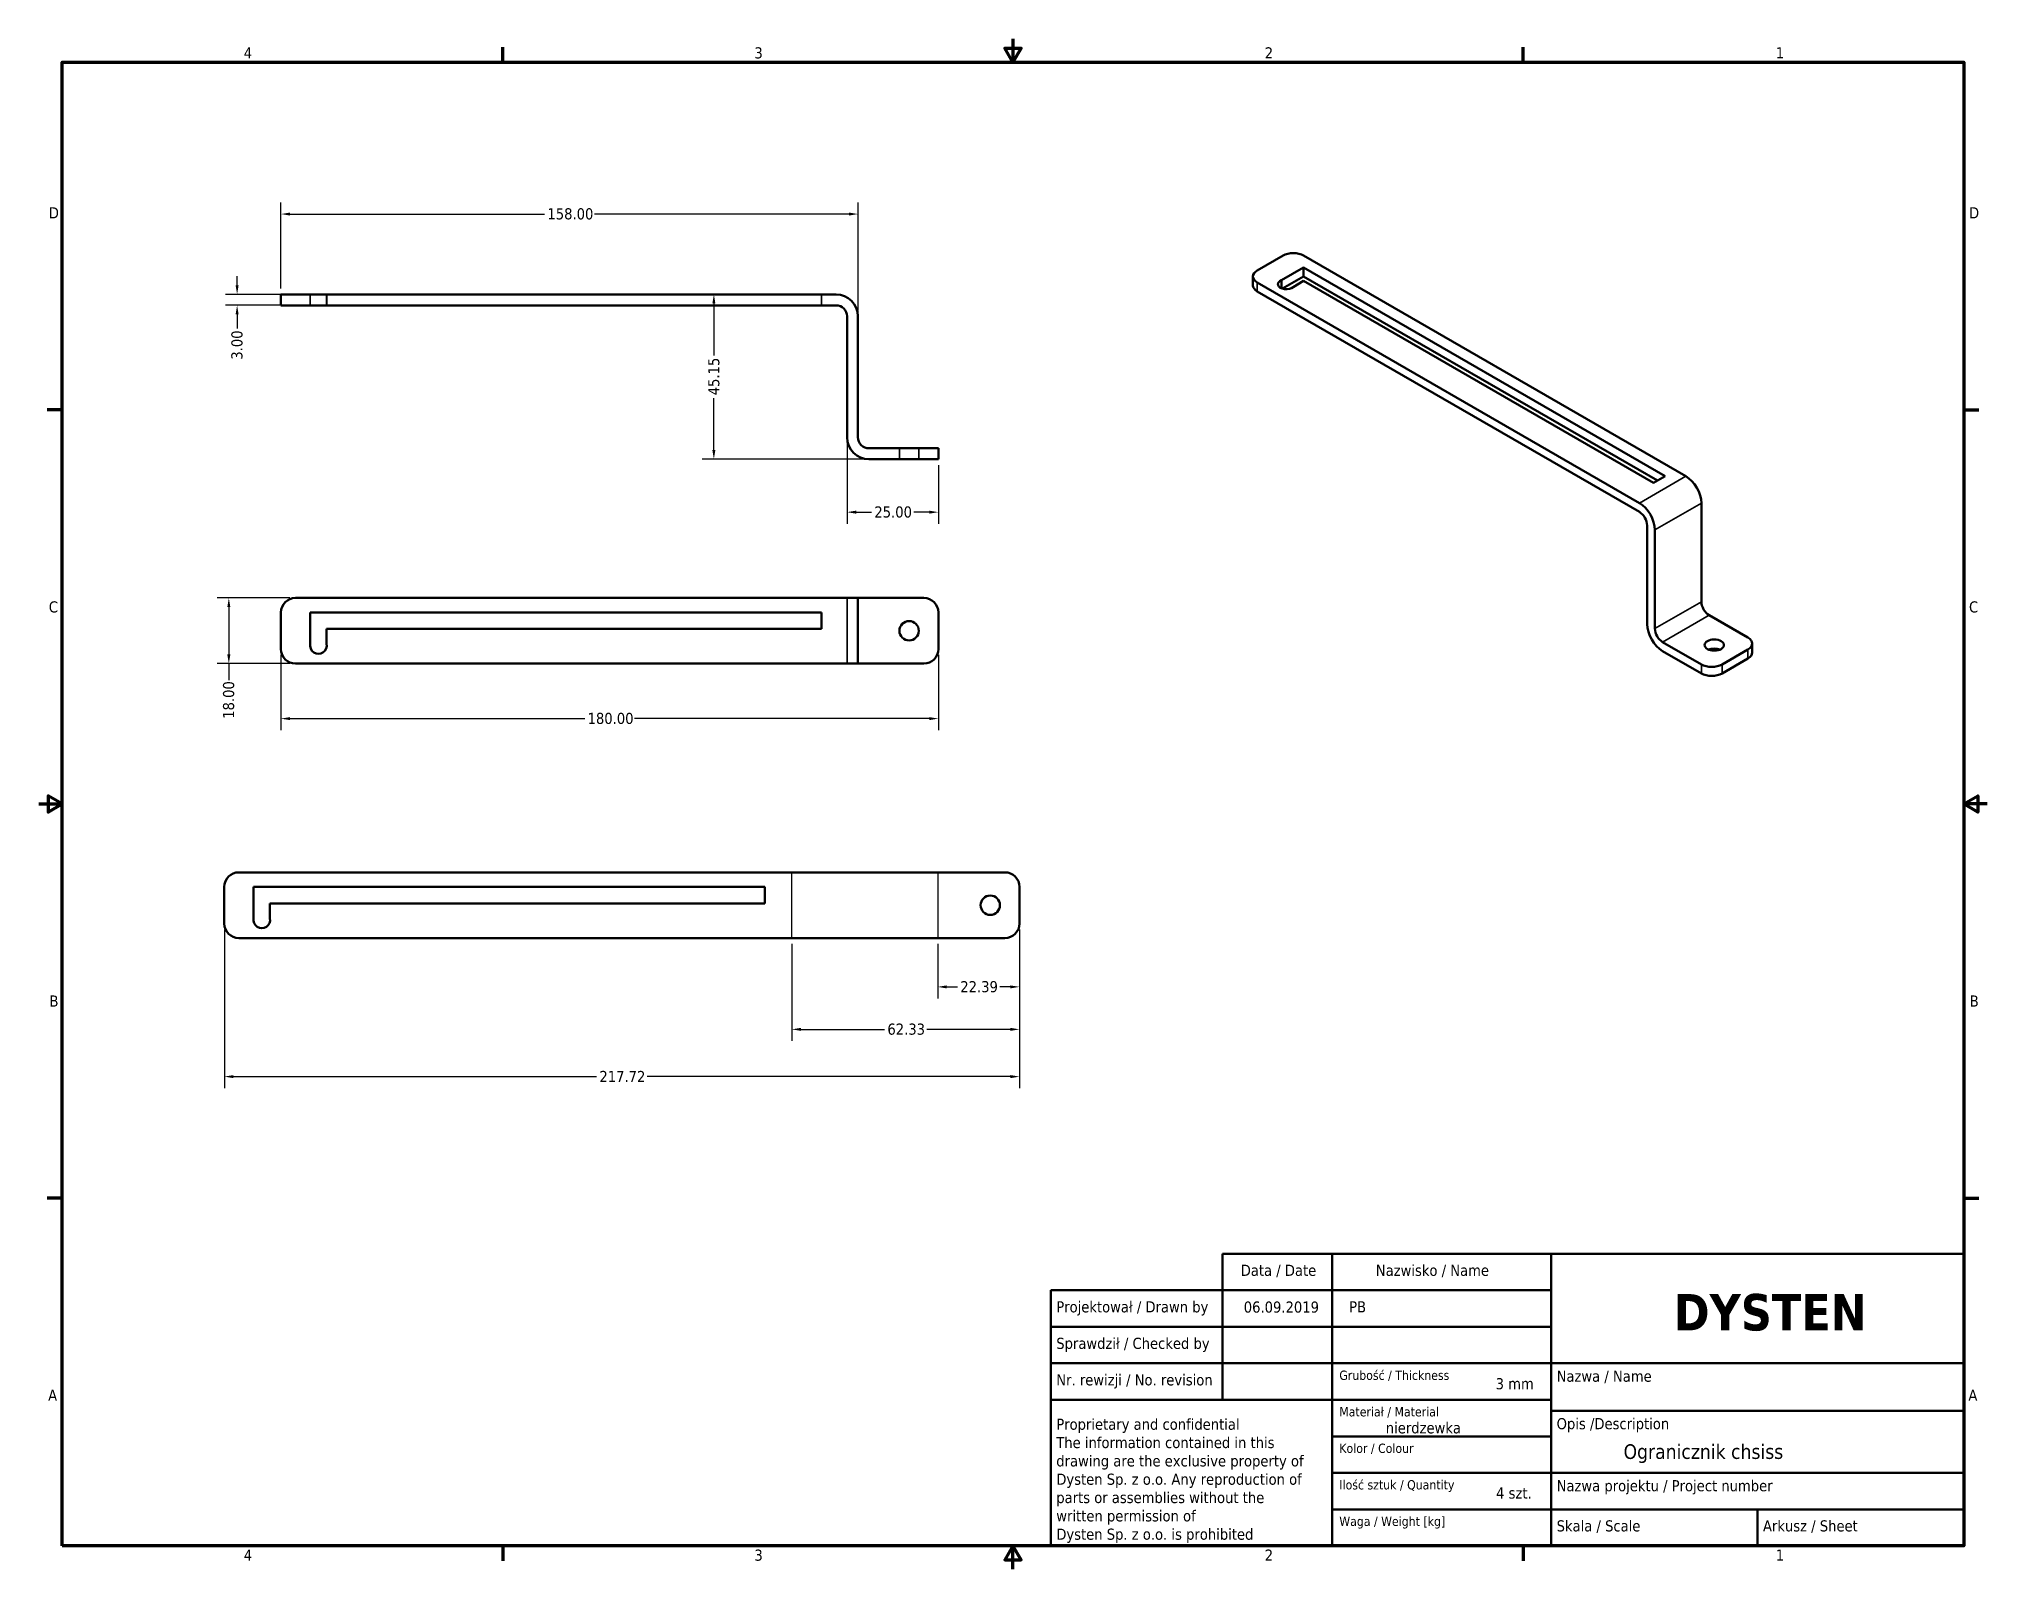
# Model space of a CAD drawing. Header units: millimetres. Extents: x 13 to 546, y 6 to 425.
import ezdxf
from ezdxf.enums import TextEntityAlignment as Align

# ---------------------------------------------------------------- set-up
doc = ezdxf.new("R2010")
doc.units = ezdxf.units.MM
for name, color, linetype, lineweight in [('Linia środkowa zgięcia (ANSI)', 7, 'Continuous', 25), ('Obramowanie (ANSI)', 7, 'Continuous', 70), ('Tytuł (ANSI)', 7, 'Continuous', 50), ('Ukryty (ANSI)', 7, 'Continuous', 35), ('Widoczne (ANSI)', 7, 'Continuous', 50), ('Widoczne wąskie (ANSI)', 7, 'Continuous', 35), ('Wymiar (ANSI)', 7, 'Continuous', 25)]:
    doc.layers.add(name, color=color, linetype=linetype, lineweight=lineweight)
doc.styles.add('Styl tekstu42', font='tahoma.ttf')
doc.styles.add('Tekst notatki (ANSI)', font='tahoma.ttf')
doc.dimstyles.new('Domyślne - mm (ANSI)', dxfattribs={"dimtxt": 3.048, "dimasz": 2.5, "dimexe": 3.175, "dimexo": 1.6002, "dimgap": 0.8, "dimtad": 0, "dimtoh": 1, "dimrnd": 1e-08, "dimzin": 4, "dimdsep": 46, "dimtxsty": 'Tekst notatki (ANSI)', "dimcen": 0.09, "dimdle": 10, "dimclrd": 256, "dimclre": 256, "dimclrt": 256, "dimadec": 1, "dimazin": 1, "dimtfac": 1, "dimtofl": 0, "dimtmove": 0, "dimatfit": 3, "dimfxl": 1, "dimtolj": 1, "dimtzin": 4, "dimlwd": -1, "dimlwe": -1, "dimarcsym": 0})

# ---------------------------------------------------------------- blocks, each defined once
blk = doc.blocks.new('Ramki Default Border')
at = {"layer": 'Obramowanie (ANSI)'}
for p, q in [((139.7, 419.1), (139.7, 423.16)), ((419.1, 419.1), (419.1, 423.16)), ((19.05, 323.85), (14.99, 323.85)), ((539.75, 323.85), (543.81, 323.85)), ((19.05, 107.95), (14.99, 107.95)), ((539.75, 107.95), (543.81, 107.95)), ((139.7, 12.7), (139.7, 8.64)), ((419.1, 12.7), (419.1, 8.64))]:
    blk.add_line(p, q, dxfattribs=at)
at = {"layer": 'Obramowanie (ANSI)', "flags": 128}
for points in [[(279.4, 425.45), (279.4, 419.1), (277.2, 422.91), (281.6, 422.91), (279.4, 419.1)], [(19.05, 12.7), (19.05, 419.1), (539.75, 419.1), (539.75, 12.7), (19.05, 12.7)], [(12.7, 215.9), (19.05, 215.9), (15.24, 218.1), (15.24, 213.7), (19.05, 215.9)], [(546.1, 215.9), (539.75, 215.9), (543.56, 218.1), (543.56, 213.7), (539.75, 215.9)], [(279.4, 6.35), (279.4, 12.7), (277.2, 8.89), (281.6, 8.89), (279.4, 12.7)]]:
    blk.add_lwpolyline(points, dxfattribs=at)
at = {"layer": 'Obramowanie (ANSI)', "char_height": 3.05, "attachment_point": 7, "style": 'Tekst notatki (ANSI)'}
for s, insert in [('4', (68.79, 420.12)), ('3', (208.6, 420.05)), ('2', (348.33, 420.12)), ('1', (488.26, 420.12)), ('D', (15.39, 376.3)), ('D', (541.17, 376.3)), ('C', (15.39, 268.3)), ('C', (541.17, 268.3)), ('B', (15.58, 160.4)), ('B', (541.36, 160.4)), ('A', (15.21, 52.45)), ('A', (540.99, 52.45)), ('4', (68.79, 8.64)), ('3', (208.6, 8.57)), ('2', (348.33, 8.64)), ('1', (488.26, 8.64))]:
    blk.add_mtext(s, dxfattribs=dict(at, insert=insert))
blk = doc.blocks.new('Tabelki rysunkowe Tabelka new')
at = {"layer": 'Tytuł (ANSI)'}
for p, q in [((529, 115), (326, 115)), ((326, 115), (326, 109)), ((356, 115), (356, 35)), ((416, 115), (416, 35)), ((529, 115), (529, 35)), ((326, 109), (326, 75)), ((279, 35), (279, 105)), ((279, 105), (356, 105)), ((356, 105), (416, 105)), ((356, 95), (279, 95)), ((356, 95), (416, 95)), ((356, 85), (279, 85)), ((356, 85), (416, 85)), ((416, 85), (529, 85)), ((356, 75), (279, 75)), ((356, 75), (416, 75)), ((416, 72), (529, 72)), ((356, 65), (416, 65)), ((356, 55), (416, 55)), ((416, 55), (529, 55)), ((356, 45), (416, 45)), ((416, 45), (529, 45)), ((472.5, 45), (472.5, 35)), ((529, 35), (279, 35))]:
    blk.add_line(p, q, dxfattribs=at)
at = {"layer": 'Tytuł (ANSI)', "style": 'Tekst notatki (ANSI)'}
for s, insert, char_height, attachment_point in [('Nazwisko / Name', (368, 112), 3.048, 1), ('Data / Date', (331, 112), 3.048, 1), ('Projektował / Drawn by', (280.5, 102), 3.048, 1), ('\\fTahoma|b1|i0;\\H10.0000;DYSTEN', (476, 104), 10, 2), ('Sprawdził / Checked by', (280.5, 92), 3.048, 1), ('Nr. rewizji / No. revision', (280.5, 82), 3.048, 1), ('\\fTahoma|b0|i0;\\H2.5400;Grubość / Thickness', (358, 83), 2.54, 1), ('Nazwa / Name', (417.5, 83), 3.048, 1), ('\\fTahoma|b0|i0;\\H2.5400;Materiał / Material', (358, 73), 2.54, 1), ('Opis /Description ', (417.5, 70), 3.048, 1), ('\\fTahoma|b0|i0;\\H2.5400;Kolor / Colour', (358, 63), 2.54, 1), ('\\fTahoma|b0|i0;\\H2.5400;Ilość sztuk / Quantity', (358, 53), 2.54, 1), ('Nazwa projektu / Project number', (417.5, 53), 3.048, 1), ('\\fTahoma|b0|i0;\\H2.5400;Waga / Weight [kg]', (358, 43), 2.54, 1), ('Skala / Scale', (417.5, 42), 3.048, 1), ('Arkusz / Sheet', (474, 42), 3.048, 1)]:
    blk.add_mtext(s, dxfattribs=dict(at, insert=insert, char_height=char_height, attachment_point=attachment_point))
at = {"layer": 'Tytuł (ANSI)', "insert": (280.5, 69.84), "char_height": 3.048, "attachment_point": 1, "line_spacing_factor": 0.987884, "style": 'Tekst notatki (ANSI)'}
blk.add_mtext('Proprietary and confidential\\PThe information contained in this\\Pdrawing are the exclusive property of\\PDysten Sp. z o.o. Any reproduction of\\Pparts or assemblies without the\\Pwritten permission of\\PDysten Sp. z o.o. is prohibited', dxfattribs=at)
at = {"layer": 'Tytuł (ANSI)'}
for tag, p, height, style in [('Data_001', (331.83, 98.89), 3.05, 'Tekst notatki (ANSI)'), ('Projektował_001', (360.69, 98.95), 3.05, 'Tekst notatki (ANSI)'), ('Grubość_materiału_001', (400.8, 77.89), 3.05, 'Tekst notatki (ANSI)'), ('Materiał_001', (370.72, 65.81), 3.05, 'Tekst notatki (ANSI)'), ('Nazwa_części_001', (435.82, 58.82), 4, 'Styl tekstu42'), ('Ilość_sztuk_001', (400.92, 47.95), 3.05, 'Tekst notatki (ANSI)')]:
    blk.add_attdef(tag, p, '', height=height, dxfattribs=dict(at, style=style))
at = {"layer": 'Tytuł (ANSI)', "style": 'Tekst notatki (ANSI)'}
for tag, p in [('kiedy_sprawdził', (332, 92)), ('Kto_zatwierdził', (361, 92)), ('Nr_części', (465.47, 80.14)), ('RAL', (395.29, 61)), ('Nr_projektu', (499.73, 51)), ('Waga', (401, 41))]:
    blk.add_attdef(tag, text='', height=3.05, dxfattribs=at).set_placement(p, align=Align.TOP_LEFT)
blk = doc.blocks.new('*D5')
at = {"layer": 'Defpoints', "color": 0, "transparency": 16777216}
for p in [(236.96, 377.49), (78.96, 355.49), (236.96, 349.49)]:
    blk.add_point(p, dxfattribs=at)
at = {"layer": 'Wymiar (ANSI)', "transparency": 16777216}
for p, q in [((78.96, 357.09), (78.96, 380.66)), ((236.96, 351.09), (236.96, 380.66)), ((81.46, 377.49), (151.12, 377.49)), ((234.46, 377.49), (164.8, 377.49))]:
    blk.add_line(p, q, dxfattribs=at)
for points in [[(81.46, 377.9), (81.46, 377.07), (78.96, 377.49)], [(234.46, 377.9), (234.46, 377.07), (236.96, 377.49)]]:
    blk.add_solid(points, dxfattribs=at)
at = {"layer": 'Wymiar (ANSI)', "transparency": 16777216, "insert": (151.92, 379.08), "char_height": 3.048, "attachment_point": 1, "style": 'Tekst notatki (ANSI)'}
blk.add_mtext('\\A1;158.00', dxfattribs=at)
blk = doc.blocks.new('*D6')
at = {"layer": 'Defpoints', "color": 0, "transparency": 16777216}
for p in [(197.5, 355.49), (197.5, 310.34), (239.96, 310.34)]:
    blk.add_point(p, dxfattribs=at)
at = {"layer": 'Wymiar (ANSI)', "transparency": 16777216}
for p, q in [((197.5, 352.99), (197.5, 338.77)), ((197.5, 312.84), (197.5, 327.05)), ((238.36, 310.34), (194.32, 310.34))]:
    blk.add_line(p, q, dxfattribs=at)
for points in [[(197.08, 352.99), (197.91, 352.99), (197.5, 355.49)], [(197.08, 312.84), (197.91, 312.84), (197.5, 310.34)]]:
    blk.add_solid(points, dxfattribs=at)
at = {"layer": 'Wymiar (ANSI)', "transparency": 16777216, "insert": (195.94, 327.85), "char_height": 3.048, "attachment_point": 1, "rotation": 90, "style": 'Tekst notatki (ANSI)'}
blk.add_mtext('\\A1;45.15', dxfattribs=at)
blk = doc.blocks.new('*D7')
at = {"layer": 'Defpoints', "color": 0, "transparency": 16777216}
for p in [(233.96, 316.34), (258.96, 310.34), (258.96, 295.84)]:
    blk.add_point(p, dxfattribs=at)
at = {"layer": 'Wymiar (ANSI)', "transparency": 16777216}
for p, q in [((233.96, 314.73), (233.96, 292.66)), ((258.96, 308.73), (258.96, 292.66)), ((236.46, 295.84), (240.64, 295.84)), ((256.46, 295.84), (252.27, 295.84))]:
    blk.add_line(p, q, dxfattribs=at)
for points in [[(236.46, 296.25), (236.46, 295.42), (233.96, 295.84)], [(256.46, 296.25), (256.46, 295.42), (258.96, 295.84)]]:
    blk.add_solid(points, dxfattribs=at)
at = {"layer": 'Wymiar (ANSI)', "transparency": 16777216, "insert": (241.44, 297.42), "char_height": 3.048, "attachment_point": 1, "style": 'Tekst notatki (ANSI)'}
blk.add_mtext('\\A1;25.00', dxfattribs=at)
blk = doc.blocks.new('*D8')
at = {"layer": 'Defpoints', "color": 0, "transparency": 16777216}
for p in [(66.96, 355.49), (82.96, 355.49), (82.96, 352.49)]:
    blk.add_point(p, dxfattribs=at)
at = {"layer": 'Wymiar (ANSI)', "transparency": 16777216}
for p, q in [((66.96, 357.99), (66.96, 360.49)), ((81.36, 355.49), (63.78, 355.49)), ((81.36, 352.49), (63.78, 352.49)), ((66.96, 349.99), (66.96, 346.17))]:
    blk.add_line(p, q, dxfattribs=at)
for points in [[(66.54, 357.99), (67.37, 357.99), (66.96, 355.49)], [(66.54, 349.99), (67.37, 349.99), (66.96, 352.49)]]:
    blk.add_solid(points, dxfattribs=at)
at = {"layer": 'Wymiar (ANSI)', "transparency": 16777216, "insert": (65.37, 337.6), "char_height": 3.048, "attachment_point": 1, "rotation": 90, "style": 'Tekst notatki (ANSI)'}
blk.add_mtext('\\A1;3.00', dxfattribs=at)
blk = doc.blocks.new('*D9')
at = {"layer": 'Defpoints', "color": 0, "transparency": 16777216}
for p in [(78.96, 258.35), (258.96, 258.35), (258.96, 239.28)]:
    blk.add_point(p, dxfattribs=at)
at = {"layer": 'Wymiar (ANSI)', "transparency": 16777216}
for p, q in [((78.96, 256.75), (78.96, 236.11)), ((258.96, 256.75), (258.96, 236.11)), ((81.46, 239.28), (162.12, 239.28)), ((256.46, 239.28), (175.8, 239.28))]:
    blk.add_line(p, q, dxfattribs=at)
for points in [[(81.46, 239.7), (81.46, 238.87), (78.96, 239.28)], [(256.46, 239.7), (256.46, 238.87), (258.96, 239.28)]]:
    blk.add_solid(points, dxfattribs=at)
at = {"layer": 'Wymiar (ANSI)', "transparency": 16777216, "insert": (162.92, 240.88), "char_height": 3.048, "attachment_point": 1, "style": 'Tekst notatki (ANSI)'}
blk.add_mtext('\\A1;180.00', dxfattribs=at)
blk = doc.blocks.new('*D10')
at = {"layer": 'Defpoints', "color": 0, "transparency": 16777216}
for p in [(64.69, 272.35), (82.96, 272.35), (82.96, 254.35)]:
    blk.add_point(p, dxfattribs=at)
at = {"layer": 'Wymiar (ANSI)', "transparency": 16777216}
for p, q in [((81.36, 272.35), (61.51, 272.35)), ((64.69, 269.85), (64.69, 256.85)), ((81.36, 254.35), (61.51, 254.35)), ((64.69, 254.35), (64.69, 249.83))]:
    blk.add_line(p, q, dxfattribs=at)
for points in [[(64.27, 269.85), (65.1, 269.85), (64.69, 272.35)], [(64.27, 256.85), (65.1, 256.85), (64.69, 254.35)]]:
    blk.add_solid(points, dxfattribs=at)
at = {"layer": 'Wymiar (ANSI)', "transparency": 16777216, "insert": (63.09, 239.24), "char_height": 3.048, "attachment_point": 1, "rotation": 90, "style": 'Tekst notatki (ANSI)'}
blk.add_mtext('\\A1;18.00', dxfattribs=at)
blk = doc.blocks.new('*D11')
at = {"layer": 'Defpoints', "color": 0, "transparency": 16777216}
for p in [(63.46, 183.17), (281.18, 183.17), (281.18, 141.23)]:
    blk.add_point(p, dxfattribs=at)
at = {"layer": 'Wymiar (ANSI)', "transparency": 16777216}
for p, q in [((63.46, 181.57), (63.46, 138.05)), ((281.18, 181.57), (281.18, 138.05)), ((65.96, 141.23), (165.36, 141.23)), ((278.68, 141.23), (179.27, 141.23))]:
    blk.add_line(p, q, dxfattribs=at)
for points in [[(65.96, 141.65), (65.96, 140.81), (63.46, 141.23)], [(278.68, 141.65), (278.68, 140.81), (281.18, 141.23)]]:
    blk.add_solid(points, dxfattribs=at)
at = {"layer": 'Wymiar (ANSI)', "transparency": 16777216, "insert": (166.16, 142.79), "char_height": 3.048, "attachment_point": 1, "style": 'Tekst notatki (ANSI)'}
blk.add_mtext('\\A1;217.72', dxfattribs=at)
blk = doc.blocks.new('*D12')
at = {"layer": 'Defpoints', "color": 0, "transparency": 16777216}
for p in [(281.18, 183.17), (258.78, 179.17), (258.78, 165.81)]:
    blk.add_point(p, dxfattribs=at)
at = {"layer": 'Wymiar (ANSI)', "transparency": 16777216}
for p, q in [((281.18, 181.57), (281.18, 162.63)), ((258.78, 177.57), (258.78, 162.63)), ((261.28, 165.81), (264.17, 165.81)), ((278.68, 165.81), (275.79, 165.81))]:
    blk.add_line(p, q, dxfattribs=at)
for points in [[(261.28, 166.22), (261.28, 165.39), (258.78, 165.81)], [(278.68, 166.22), (278.68, 165.39), (281.18, 165.81)]]:
    blk.add_solid(points, dxfattribs=at)
at = {"layer": 'Wymiar (ANSI)', "transparency": 16777216, "insert": (264.97, 167.39), "char_height": 3.048, "attachment_point": 1, "style": 'Tekst notatki (ANSI)'}
blk.add_mtext('\\A1;22.39', dxfattribs=at)
blk = doc.blocks.new('*D13')
at = {"layer": 'Defpoints', "color": 0, "transparency": 16777216}
for p in [(281.18, 183.17), (218.85, 179.17), (281.18, 154.17)]:
    blk.add_point(p, dxfattribs=at)
at = {"layer": 'Wymiar (ANSI)', "transparency": 16777216}
for p, q in [((281.18, 181.57), (281.18, 151)), ((218.85, 177.57), (218.85, 151)), ((221.35, 154.17), (244.21, 154.17)), ((278.68, 154.17), (255.82, 154.17))]:
    blk.add_line(p, q, dxfattribs=at)
for points in [[(221.35, 154.59), (221.35, 153.76), (218.85, 154.17)], [(278.68, 154.59), (278.68, 153.76), (281.18, 154.17)]]:
    blk.add_solid(points, dxfattribs=at)
at = {"layer": 'Wymiar (ANSI)', "transparency": 16777216, "insert": (245.01, 155.76), "char_height": 3.048, "attachment_point": 1, "style": 'Tekst notatki (ANSI)'}
blk.add_mtext('\\A1;62.33', dxfattribs=at)

msp = doc.modelspace()

# ---------------------------------------------------------------- linework, layer by layer
at = {"layer": 'Linia środkowa zgięcia (ANSI)'}
for p, q in [((218.849, 179.174), (218.849, 197.174)), ((258.785, 197.174), (258.785, 179.174))]:
    msp.add_line(p, q, dxfattribs=at)
at = {"layer": 'Ukryty (ANSI)'}
for p, q in [((86.92, 355.485), (86.92, 352.485)), ((86.957, 355.485), (86.957, 352.485)), ((91.457, 352.485), (91.457, 355.485)), ((91.494, 355.485), (91.494, 352.485)), ((226.957, 355.485), (226.957, 352.485)), ((248.307, 310.335), (248.307, 313.335)), ((253.607, 310.335), (253.607, 313.335)), ((233.957, 254.35), (233.957, 272.35))]:
    msp.add_line(p, q, dxfattribs=at)
at = {"layer": 'Widoczne (ANSI)'}
for p, q in [((346.258, 362.028), (353.329, 366.111)), ((352.912, 359.338), (358.986, 362.845)), ((358.986, 366.111), (463.638, 305.69)), ((358.986, 362.845), (457.981, 305.69)), ((358.986, 362.845), (358.986, 360.395)), ((345.086, 357.946), (345.086, 360.395)), ((450.91, 298.342), (346.258, 358.762)), ((352.912, 359.338), (352.912, 357.166)), ((358.986, 360.395), (353.216, 357.064)), ((358.986, 359.171), (356.094, 357.501)), ((455.86, 304.465), (358.986, 360.395)), ((454.799, 303.853), (358.986, 359.171)), ((78.957, 355.485), (82.957, 355.485)), ((78.957, 355.485), (78.957, 352.485)), ((82.957, 352.485), (78.957, 352.485)), ((230.957, 355.485), (82.957, 355.485)), ((230.957, 352.485), (82.957, 352.485)), ((450.91, 295.892), (346.258, 356.313)), ((233.957, 349.485), (233.957, 316.335)), ((236.957, 349.485), (236.957, 316.335)), ((254.957, 313.335), (239.957, 313.335)), ((254.957, 310.335), (239.957, 310.335)), ((254.957, 313.335), (258.957, 313.335)), ((258.957, 310.335), (254.957, 310.335)), ((258.957, 310.335), (258.957, 313.335)), ((457.981, 305.69), (454.799, 303.853)), ((467.88, 271.275), (467.88, 298.342)), ((453.031, 292.218), (453.031, 265.151)), ((455.153, 290.993), (455.153, 263.926)), ((82.957, 272.35), (230.957, 272.35)), ((236.957, 272.35), (230.957, 272.35)), ((236.957, 272.35), (236.957, 254.35)), ((236.957, 272.35), (239.957, 272.35)), ((239.957, 272.35), (254.957, 272.35)), ((78.957, 258.35), (78.957, 268.35)), ((86.957, 268.35), (226.957, 268.35)), ((86.957, 259.76), (86.957, 268.35)), ((226.957, 268.35), (226.957, 263.85)), ((258.957, 268.35), (258.957, 258.35)), ((470.002, 267.6), (480.608, 261.477)), ((91.457, 263.85), (91.457, 259.76)), ((226.957, 263.85), (91.457, 263.85)), ((467.88, 254.128), (457.274, 260.252)), ((467.88, 251.679), (457.274, 257.802)), ((480.608, 258.211), (473.537, 254.128)), ((481.78, 257.394), (481.78, 259.844)), ((230.957, 254.35), (82.957, 254.35)), ((236.957, 254.35), (230.957, 254.35)), ((236.957, 254.35), (239.957, 254.35)), ((254.957, 254.35), (239.957, 254.35)), ((480.608, 255.761), (473.537, 251.679)), ((63.456, 183.174), (63.456, 193.174)), ((67.456, 197.174), (277.178, 197.174)), ((71.456, 184.583), (71.456, 193.174)), ((71.456, 193.174), (211.456, 193.174)), ((211.456, 193.174), (211.456, 188.674)), ((281.178, 193.174), (281.178, 183.174)), ((211.456, 188.674), (75.956, 188.674)), ((75.956, 188.674), (75.956, 184.583)), ((277.178, 179.174), (67.456, 179.174))]:
    msp.add_line(p, q, dxfattribs=at)
for centre in [(250.957, 263.35), (273.178, 188.174)]:
    msp.add_circle(centre, 2.65, dxfattribs=at)
for centre, radius, start, end in [((230.957, 349.485), 6, 0, 90), ((230.957, 349.485), 3, 0, 90), ((239.957, 316.335), 6, 180, 270), ((239.957, 316.335), 3, 180, 270), ((82.957, 268.35), 4, 90, 180), ((254.957, 268.35), 4, 0, 90), ((82.957, 258.35), 4, 180, 270), ((89.207, 259.35), 2.287, 169.68202, 10.31798), ((254.957, 258.35), 4, 270, 0), ((67.456, 193.174), 4, 90, 180), ((277.178, 193.174), 4, 0, 90), ((67.456, 183.174), 4, 180, 270), ((73.706, 184.174), 2.287, 169.68202, 10.31798), ((277.178, 183.174), 4, 270, 0)]:
    msp.add_arc(centre, radius, start, end, dxfattribs=at)
for centre, major_axis, start_param, end_param in [((356.158, 364.478), (4, 0), 0.7853982, 2.3561945), ((349.086, 360.395), (-4, 0), 5.4977871, 7.0685835), ((349.086, 357.946), (-4, 0), 0, 0.7853982), ((354.213, 358.252), (-2.287, 0), 5.3177044, 8.8194626), ((463.638, 300.791), (3, -5.196), 0.7853982, 2.3561945), ((450.91, 293.443), (3, -5.196), 0.7853982, 2.3561945), ((450.91, 293.443), (1.5, -2.598), 0.7853982, 2.3561945), ((470.002, 270.05), (1.5, -2.598), 3.9269908, 5.4977871), ((457.274, 262.701), (3, -5.196), 3.9269908, 5.4977871), ((457.274, 262.701), (1.5, -2.598), 3.9269908, 5.4977871), ((477.78, 259.844), (4, 0), 5.4977871, 7.0685835), ((471.416, 256.986), (-2.65, 0), 4.0697187, 5.3550592), ((477.78, 257.394), (4, 0), 5.4977871, 6.2831853), ((470.709, 255.761), (-4, 0), 0.7853982, 2.3561945), ((470.709, 253.312), (4, 0), 3.9269908, 5.4977871)]:
    msp.add_ellipse(centre, major_axis=major_axis, ratio=0.5773503, start_param=start_param, end_param=end_param, dxfattribs=at)
msp.add_ellipse((471.416, 259.435), major_axis=(-2.65, 0), ratio=0.5773503, dxfattribs=at)
at = {"layer": 'Widoczne wąskie (ANSI)'}
for p, q in [((346.258, 356.313), (346.258, 358.762)), ((450.91, 298.342), (463.638, 305.69)), ((467.88, 298.342), (455.153, 290.993)), ((455.153, 263.926), (467.88, 271.275)), ((470.002, 267.6), (457.274, 260.252)), ((480.608, 258.211), (480.608, 255.761)), ((467.88, 254.128), (467.88, 251.679)), ((473.537, 251.679), (473.537, 254.128))]:
    msp.add_line(p, q, dxfattribs=at)

# ---------------------------------------------------------------- block references
msp.add_blockref('Ramki Default Border', (0, 0))
msp.add_blockref('Tabelki rysunkowe Tabelka new', (10.75, -22.3)).add_auto_attribs({'Projektował_001': 'PB', 'Data_001': '06.09.2019', 'Materiał_001': 'nierdzewka', 'Grubość_materiału_001': '3 mm', 'Ilość_sztuk_001': '4 szt.', 'Nazwa_części_001': 'Ogranicznik chsiss'})

# ---------------------------------------------------------------- dimensions: what is measured, and where the dimension line sits
at = {"layer": 'Wymiar (ANSI)'}
for base, p1, p2, angle, override, picture, middle in [((236.957, 377.485), (78.957, 355.485), (236.957, 349.485), 180, {"dimgap": 0.8, "dimtoh": 0, "dimdec": 2, "dimtol": 0, "dimlim": 0, "dimtp": 0, "dimtm": 0, "dimtdec": 2, "dimatfit": 1}, '*D5', (157.957, 377.485)), ((66.957, 355.485), (82.957, 352.485), (82.957, 355.485), 90, {"dimgap": 0.8, "dimtoh": 0, "dimdec": 2, "dimtol": 0, "dimlim": 0, "dimtp": 0, "dimtm": 0, "dimtdec": 2, "dimatfit": 1}, '*D8', (66.957, 341.487)), ((197.497, 310.335), (197.497, 355.485), (239.957, 310.335), 90, {"dimgap": 0.8, "dimtoh": 0, "dimdec": 2, "dimse1": 1, "dimtol": 0, "dimlim": 0, "dimtp": 0, "dimtm": 0, "dimtdec": 2, "dimatfit": 1}, '*D6', (197.497, 332.91)), ((258.957, 295.835), (233.957, 316.335), (258.957, 310.335), 180, {"dimgap": 0.8, "dimtoh": 0, "dimdec": 2, "dimtol": 0, "dimlim": 0, "dimtp": 0, "dimtm": 0, "dimtdec": 2, "dimatfit": 1}, '*D7', (246.457, 295.835)), ((64.687, 272.35), (82.957, 254.35), (82.957, 272.35), 90, {"dimgap": 0.8, "dimtoh": 0, "dimdec": 2, "dimtol": 0, "dimlim": 0, "dimtp": 0, "dimtm": 0, "dimtdec": 2, "dimatfit": 2}, '*D10', (64.687, 244.136)), ((258.957, 239.284), (78.957, 258.35), (258.957, 258.35), 180, {"dimgap": 0.8, "dimtoh": 0, "dimdec": 2, "dimtol": 0, "dimlim": 0, "dimtp": 0, "dimtm": 0, "dimtdec": 2, "dimatfit": 1}, '*D9', (168.957, 239.284)), ((281.178, 141.23), (63.456, 183.174), (281.178, 183.174), 180, {"dimgap": 0.8, "dimtoh": 0, "dimdec": 2, "dimtol": 0, "dimlim": 0, "dimtp": 0, "dimtm": 0, "dimtdec": 2, "dimatfit": 1}, '*D11', (172.317, 141.23)), ((281.178, 154.174), (218.849, 179.174), (281.178, 183.174), 180, {"dimgap": 0.8, "dimtoh": 0, "dimdec": 2, "dimtol": 0, "dimlim": 0, "dimtp": 0, "dimtm": 0, "dimtdec": 2, "dimatfit": 1}, '*D13', (250.013, 154.174)), ((258.785, 165.806), (281.178, 183.174), (258.785, 179.174), 180, {"dimgap": 0.8, "dimtoh": 0, "dimdec": 2, "dimtol": 0, "dimlim": 0, "dimtp": 0, "dimtm": 0, "dimtdec": 2, "dimatfit": 1}, '*D12', (269.981, 165.806))]:
    dim = msp.add_linear_dim(base=base, p1=p1, p2=p2, angle=angle, dimstyle='Domyślne - mm (ANSI)', override=override, dxfattribs=at)
    dim.commit()
    dim.dimension.update_dxf_attribs({"geometry": picture, "text_midpoint": middle, "dimtype": 160})

doc.saveas('drawing.dxf')
